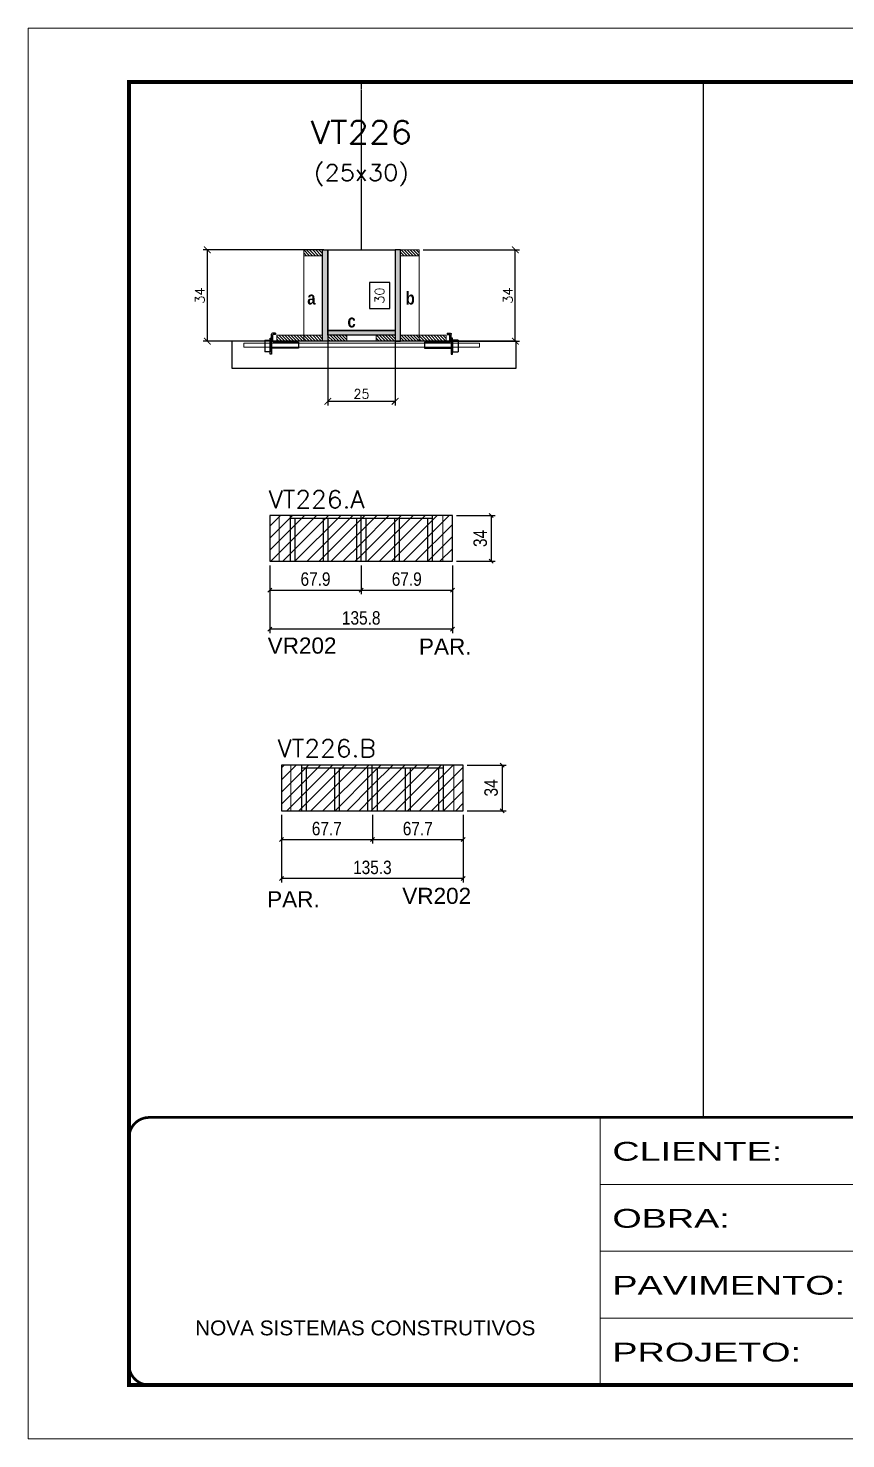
# Model space of a CAD drawing. Extents: x 137137 to 143418, y 10464 to 34486.
# Drawn here: x 138736 to 139344, y 26544 to 27594 of the extents above; entities that cross this region are included whole.
import ezdxf
from ezdxf.enums import TextEntityAlignment as Align

# ---------------------------------------------------------------- set-up
doc = ezdxf.new("R2010")
doc.units = 0
for name, pattern in [('CONTINUO', [0]), ('DASHED', [0.75, 0.5, -0.25]), ('HIDDEN', [0.375, 0.25, -0.125])]:
    doc.linetypes.add(name, pattern=pattern)
for name, color, linetype in [('5', 5, 'Continuous'), ('barrote', 251, 'Continuous'), ('COTA', 241, 'Continuous'), ('Cota Seção (2x)', 4, 'Continuous'), ('detalhes', 4, 'Continuous'), ('Painéis', 200, 'Continuous'), ('presilha', 1, 'Continuous'), ('SARR_2.2x7', 40, 'Continuous'), ('SARR_3.5x7', 81, 'Continuous'), ('Texto de Titulo', 7, 'Continuous'), ('Texto Qtd Sarr', 242, 'Continuous')]:
    doc.layers.add(name, color=color, linetype=linetype)
for name, color, linetype, lineweight in [('CONCRETO', 251, 'Continuous', 25), ('Folhas', 255, 'Continuous', 9), ('Hachura', 251, 'Continuous', 9), ('Madeira', 126, 'Continuous', 18), ('Sarr 2.2x7', 40, 'Continuous', 9), ('SARRAFO DE PRESSAO', 251, 'DASHED', 9), ('SCO-___-LAJ', 2, 'Continuous', 0), ('Texto Seção', 7, 'Continuous', 15)]:
    doc.layers.add(name, color=color, linetype=linetype, lineweight=lineweight)
doc.styles.add('ARIAL', font='arial.ttf')
doc.styles.add('COTA TECNICA', font='techl___.ttf', dxfattribs={"height": 10})
doc.styles.add('REGUA-120', font='ROMANS.shx', dxfattribs={"height": 15})
doc.styles.add('Romans', font='romans.shx')
doc.styles.get("Standard").update_dxf_attribs({"font": 'arial.ttf'})
doc.styles.add('TECNICA', font='techb___.ttf', dxfattribs={"height": 10})
doc.styles.add('Tecnologia', font='')
doc.styles.get('Tecnologia').set_extended_font_data('Forgotten Futurist')
doc.dimstyles.new('Cota Seção (2x)', dxfattribs={"dimtxt": 7, "dimasz": 5, "dimexe": 3, "dimexo": 3, "dimgap": 2, "dimtad": 3, "dimdec": 1, "dimlfac": 0.5, "dimzin": 12, "dimdsep": 46, "dimtxsty": 'Romans', "dimblk": 'ARCHTICK', "dimcen": 0, "dimclrd": 4, "dimclre": 4, "dimclrt": 1, "dimadec": 1, "dimazin": 3, "dimtfac": 1, "dimtdec": 1, "dimtmove": 0, "dimatfit": 3, "dimldrblk": 'OBLIQUE', "dimfxl": 1, "dimtolj": 1, "dimtzin": 12, "dimarcsym": 0})
doc.dimstyles.new('Cota Seção interna', dxfattribs={"dimtxt": 7, "dimasz": 6, "dimexe": 0.18, "dimexo": 2, "dimgap": -4, "dimtad": 3, "dimdec": 1, "dimlfac": 0.5, "dimzin": 12, "dimdsep": 46, "dimtxsty": 'Romans', "dimblk": 'ARCHTICK', "dimcen": 0.09, "dimse1": 1, "dimse2": 1, "dimsd1": 1, "dimsd2": 1, "dimclrd": 180, "dimclre": 5, "dimclrt": 1, "dimadec": 0, "dimazin": 3, "dimtfac": 1, "dimtdec": 1, "dimtofl": 0, "dimtmove": 0, "dimatfit": 3, "dimldrblk": 'ARCHTICK', "dimfxl": 1, "dimtolj": 1, "dimtzin": 0, "dimarcsym": 0})
doc.dimstyles.new('PAINEL', dxfattribs={"dimtxt": 10, "dimasz": 3, "dimexe": 3, "dimexo": 3, "dimgap": 3, "dimtad": 1, "dimdec": 1, "dimzin": 12, "dimdsep": 46, "dimtxsty": 'COTA TECNICA', "dimblk1": 'OBLIQUE', "dimblk2": 'OBLIQUE', "dimsah": 1, "dimcen": 0.9, "dimclrd": 4, "dimclre": 4, "dimclrt": 240, "dimadec": 1, "dimazin": 3, "dimtfac": 1, "dimtdec": 1, "dimtmove": 0, "dimatfit": 3, "dimfxl": 1, "dimtolj": 1, "dimtzin": 12, "dimarcsym": 0})
pattern_1 = [(315, (161927.3969, 19131.6818), (1.12253202, 1.12253202), [])]
pattern_2 = [(315, (161915.3969, 19131.6818), (1.12253202, 1.12253202), [])]
pattern_3 = [(45, (-1612, 0), (-4.49012806, 4.49012806), [])]

# ---------------------------------------------------------------- blocks, each defined once
blk = doc.blocks.new('9999999999')
at = {"color": 30, "linetype": 'CONTINUO'}
for p, q in [((98564.6, 34230.2), (98564.6, 34429.4)), ((98564.6, 34379.6), (99584, 34379.6)), ((98564.6, 34329.8), (99488, 34329.8)), ((98564.6, 34280), (99488, 34280))]:
    blk.add_line(p, q, dxfattribs=at)
at = {"color": 30, "linetype": 'CONTINUO', "const_width": 2}
blk.add_lwpolyline([(99584, 34230.2), (99584, 34414.4, 0.414214), (99569, 34429.4), (98229, 34429.4, 0.414214), (98214, 34414.4), (98214, 34245.2, 0.414214), (98229, 34230.2), (99584, 34230.2)], format="xyb", dxfattribs=at)
at = {"layer": 'Folhas'}
blk.add_lwpolyline([(98139, 34190.2), (99624, 34190.2), (99624, 35240.2), (98139, 35240.2)], close=True, dxfattribs=at)
at = {"layer": 'Folhas', "color": 30, "const_width": 3}
blk.add_lwpolyline([(98214, 34230.2), (99584, 34230.2), (99584, 35200.2), (98214, 35200.2)], close=True, dxfattribs=at)
at = {"color": 7, "linetype": 'Continuous', "ltscale": 5, "style": 'ARIAL'}
blk.add_text('NOVA SISTEMAS CONSTRUTIVOS', height=11.059, dxfattribs=at).set_placement((98263.2, 34267.2))
at = {"layer": 'Folhas', "color": 7, "style": 'Tecnologia', "width": 1.5}
for s, p in [('CLIENTE:', (98573.7, 34397.2)), ('OBRA:', (98573.7, 34347.3)), ('PAVIMENTO:', (98573.7, 34297.5)), ('PROJETO:', (98573.7, 34247.7))]:
    blk.add_text(s, height=14, dxfattribs=at).set_placement(p)
blk = doc.blocks.new('_ArchTick')
at = {"color": 0, "linetype": 'ByBlock', "const_width": 0.15}
blk.add_lwpolyline([(-0.5, -0.5), (0.5, 0.5)], dxfattribs=at)
blk = doc.blocks.new('*D5754')
at = {"layer": 'COTA', "color": 4, "lineweight": -2, "transparency": 16777216}
for p, q in [((138955.8, 27429.3), (138866.1, 27429.3)), ((138869.1, 27361.3), (138869.1, 27429.3)), ((138917.8, 27361.3), (138866.1, 27361.3))]:
    blk.add_line(p, q, dxfattribs=at)
at = {"layer": 'Defpoints', "color": 0, "transparency": 16777216}
for p in [(138869.1, 27429.3), (138958.8, 27429.3), (138920.8, 27361.3)]:
    blk.add_point(p, dxfattribs=at)
at = {"layer": 'COTA', "color": 4, "lineweight": -2, "transparency": 16777216, "xscale": 5, "yscale": 5, "zscale": 5}
for p, rotation in [((138869.1, 27429.3), 90), ((138869.1, 27361.3), 270)]:
    blk.add_blockref('_ArchTick', p, dxfattribs=dict(at, rotation=rotation))
at = {"layer": 'COTA', "color": 1, "transparency": 16777216, "insert": (138863.6, 27395.3), "char_height": 7, "attachment_point": 5, "rotation": 90, "style": 'Romans'}
blk.add_mtext('\\A1;34', dxfattribs=at)
blk = doc.blocks.new('_Oblique')
at = {"color": 0, "linetype": 'ByBlock', "lineweight": -2}
blk.add_line((-0.5, -0.5), (0.5, 0.5), dxfattribs=at)
blk = doc.blocks.new('*D5755')
at = {"layer": 'COTA', "color": 4, "lineweight": -2, "transparency": 16777216}
for p, q in [((139029.8, 27429.3), (139101.3, 27429.3)), ((139098.3, 27361.3), (139098.3, 27429.3)), ((139049.8, 27361.3), (139101.3, 27361.3))]:
    blk.add_line(p, q, dxfattribs=at)
at = {"layer": 'Defpoints', "color": 0, "transparency": 16777216}
for p in [(139026.8, 27429.3), (139098.3, 27429.3), (139046.8, 27361.3)]:
    blk.add_point(p, dxfattribs=at)
at = {"layer": 'COTA', "color": 4, "lineweight": -2, "transparency": 16777216, "xscale": 5, "yscale": 5, "zscale": 5}
for p, rotation in [((139098.3, 27429.3), 90), ((139098.3, 27361.3), 270)]:
    blk.add_blockref('_ArchTick', p, dxfattribs=dict(at, rotation=rotation))
at = {"layer": 'COTA', "color": 1, "transparency": 16777216, "insert": (139092.8, 27395.3), "char_height": 7, "attachment_point": 5, "rotation": 90, "style": 'Romans'}
blk.add_mtext('\\A1;34', dxfattribs=at)
blk = doc.blocks.new('*D5756')
at = {"layer": 'Cota Seção (2x)', "color": 180, "lineweight": -2, "transparency": 16777216}
for p, q in [((139004.8, 27405), (138989.8, 27405)), ((138989.8, 27405), (138989.8, 27385.7)), ((139004.8, 27385.7), (139004.8, 27405)), ((138989.8, 27385.7), (139004.8, 27385.7))]:
    blk.add_line(p, q, dxfattribs=at)
at = {"layer": 'Defpoints', "color": 0, "transparency": 16777216}
for p in [(139008.8, 27429.3), (139008.8, 27429.3), (139008.8, 27369.3)]:
    blk.add_point(p, dxfattribs=at)
at = {"layer": 'Cota Seção (2x)', "color": 1, "transparency": 16777216, "insert": (138997.3, 27395.3), "char_height": 7, "attachment_point": 5, "rotation": 90, "style": 'Romans'}
blk.add_mtext('\\A1;30', dxfattribs=at)
blk = doc.blocks.new('titulo1')
at = {"layer": 'Defpoints', "color": 252, "linetype": 'HIDDEN', "ltscale": 2}
blk.add_line((0, 0), (0, 125), dxfattribs=at)
at = {"layer": 'Defpoints', "style": 'Romans', "oblique": 15}
blk.add_attdef('FOLHA', text='', height=10, dxfattribs=at).set_placement((0, 15.6), align=Align.MIDDLE_CENTER)
at = {"layer": 'Texto Qtd Sarr', "color": 3, "style": 'Romans', "oblique": 15}
for tag, height, p in [('TITULO', 17, (0, 71.4)), ('SEÇÃO', 12, (0, 41.5))]:
    blk.add_attdef(tag, text='', height=height, dxfattribs=at).set_placement(p, align=Align.MIDDLE_CENTER)
blk = doc.blocks.new('PRESILHA METÁLICA 1')
at = {"layer": 'presilha'}
for p, q in [((7.5, 10.6), (7.5, 19.9)), ((12, 21), (8.6, 21)), ((9, 11.6), (9, 18.9)), ((12, 19.5), (9.6, 19.5)), ((12, 21), (12, 19.5)), ((0, 13), (6, 13)), ((0, 13), (0, 0)), ((6, 0), (0, 0)), ((6, 15.5), (7.5, 15.5)), ((6, -2.5), (6, 15.5)), ((6, 13), (6, 0)), ((7.5, 15.5), (7.5, -2.5)), ((37.5, 4.1), (7.5, 4.1)), ((37.5, 11), (9.6, 11)), ((37.5, 11), (37.5, 4.1)), ((7.5, -2.5), (6, -2.5))]:
    blk.add_line(p, q, dxfattribs=at)
for centre, radius, start, end in [((8.6, 19.9), 1.14, 90, 180), ((9.6, 18.9), 0.57, 90, 180), ((9.6, 11.6), 0.57, 180, 270)]:
    blk.add_arc(centre, radius, start, end, dxfattribs=at)
blk = doc.blocks.new('*D5757')
at = {"layer": 'COTA', "color": 4, "lineweight": -2, "transparency": 16777216}
for p, q in [((138958.8, 27362.7), (138958.8, 27313.6)), ((139008.8, 27362.7), (139008.8, 27313.6)), ((138958.8, 27316.6), (139008.8, 27316.6))]:
    blk.add_line(p, q, dxfattribs=at)
at = {"layer": 'Defpoints', "color": 0, "transparency": 16777216}
for p in [(138958.8, 27365.7), (139008.8, 27365.7), (139008.8, 27316.6)]:
    blk.add_point(p, dxfattribs=at)
at = {"layer": 'COTA', "color": 4, "lineweight": -2, "transparency": 16777216, "xscale": 5, "yscale": 5, "zscale": 5, "rotation": 180}
blk.add_blockref('_ArchTick', (138958.8, 27316.6), dxfattribs=at)
at = {"layer": 'COTA', "color": 4, "lineweight": -2, "transparency": 16777216, "xscale": 5, "yscale": 5, "zscale": 5}
blk.add_blockref('_ArchTick', (139008.8, 27316.6), dxfattribs=at)
at = {"layer": 'COTA', "color": 1, "transparency": 16777216, "insert": (138983.8, 27322.1), "char_height": 7, "attachment_point": 5, "style": 'Romans'}
blk.add_mtext('\\A1;25', dxfattribs=at)
blk = doc.blocks.new('*D5758')
at = {"layer": 'COTA', "color": 4, "linetype": 'ByBlock', "lineweight": -2, "transparency": 16777216}
for p, q in [((139054.5, 27231.5), (139083.4, 27231.5)), ((139080.4, 27231.5), (139080.4, 27197.5)), ((139054.5, 27197.5), (139083.4, 27197.5))]:
    blk.add_line(p, q, dxfattribs=at)
at = {"layer": 'Defpoints', "color": 0, "linetype": 'ByBlock', "transparency": 16777216}
for p in [(139051.5, 27231.5), (139051.5, 27197.5), (139080.4, 27197.5)]:
    blk.add_point(p, dxfattribs=at)
at = {"layer": 'COTA', "color": 4, "linetype": 'ByBlock', "lineweight": -2, "transparency": 16777216, "xscale": 3, "yscale": 3, "zscale": 3}
for p, rotation in [((139080.4, 27231.5), 90), ((139080.4, 27197.5), 270)]:
    blk.add_blockref('_Oblique', p, dxfattribs=dict(at, rotation=rotation))
at = {"layer": 'COTA', "color": 240, "linetype": 'ByBlock', "transparency": 16777216, "insert": (139072.2, 27214.5), "char_height": 10, "attachment_point": 5, "rotation": 90, "style": 'COTA TECNICA'}
blk.add_mtext('\\A1;34', dxfattribs=at)
blk = doc.blocks.new('*D5759')
at = {"layer": 'COTA', "color": 4, "linetype": 'ByBlock', "lineweight": -2, "transparency": 16777216}
for p, q in [((138915.7, 27194.5), (138915.7, 27144.1)), ((139051.5, 27194.5), (139051.5, 27144.1)), ((139051.5, 27147.1), (138915.7, 27147.1))]:
    blk.add_line(p, q, dxfattribs=at)
at = {"layer": 'Defpoints', "color": 0, "linetype": 'ByBlock', "transparency": 16777216}
for p in [(138915.7, 27197.5), (139051.5, 27197.5), (138915.7, 27147.1)]:
    blk.add_point(p, dxfattribs=at)
at = {"layer": 'COTA', "color": 4, "linetype": 'ByBlock', "lineweight": -2, "transparency": 16777216, "xscale": 3, "yscale": 3, "zscale": 3, "rotation": 180}
blk.add_blockref('_Oblique', (138915.7, 27147.1), dxfattribs=at)
at = {"layer": 'COTA', "color": 4, "linetype": 'ByBlock', "lineweight": -2, "transparency": 16777216, "xscale": 3, "yscale": 3, "zscale": 3}
blk.add_blockref('_Oblique', (139051.5, 27147.1), dxfattribs=at)
at = {"layer": 'COTA', "color": 240, "linetype": 'ByBlock', "transparency": 16777216, "insert": (138983.6, 27155.3), "char_height": 10, "attachment_point": 5, "style": 'COTA TECNICA'}
blk.add_mtext('\\A1;135.8', dxfattribs=at)
blk = doc.blocks.new('*D5760')
at = {"layer": 'COTA', "color": 4, "linetype": 'ByBlock', "lineweight": -2, "transparency": 16777216}
for p, q in [((138915.7, 27194.5), (138915.7, 27173.1)), ((138983.6, 27194.5), (138983.6, 27173.1)), ((138915.7, 27176.1), (138983.6, 27176.1))]:
    blk.add_line(p, q, dxfattribs=at)
at = {"layer": 'Defpoints', "color": 0, "linetype": 'ByBlock', "transparency": 16777216}
for p in [(138915.7, 27197.5), (138983.6, 27197.5), (138983.6, 27176.1)]:
    blk.add_point(p, dxfattribs=at)
at = {"layer": 'COTA', "color": 4, "linetype": 'ByBlock', "lineweight": -2, "transparency": 16777216, "xscale": 3, "yscale": 3, "zscale": 3, "rotation": 180}
blk.add_blockref('_Oblique', (138915.7, 27176.1), dxfattribs=at)
at = {"layer": 'COTA', "color": 4, "linetype": 'ByBlock', "lineweight": -2, "transparency": 16777216, "xscale": 3, "yscale": 3, "zscale": 3}
blk.add_blockref('_Oblique', (138983.6, 27176.1), dxfattribs=at)
at = {"layer": 'COTA', "color": 240, "linetype": 'ByBlock', "transparency": 16777216, "insert": (138949.6, 27184.2), "char_height": 10, "attachment_point": 5, "style": 'COTA TECNICA'}
blk.add_mtext('\\A1;67.9', dxfattribs=at)
blk = doc.blocks.new('*D5761')
at = {"layer": 'COTA', "color": 4, "linetype": 'ByBlock', "lineweight": -2, "transparency": 16777216}
for p, q in [((138983.6, 27194.5), (138983.6, 27173.1)), ((139051.5, 27194.5), (139051.5, 27173.1)), ((138983.6, 27176.1), (139051.5, 27176.1))]:
    blk.add_line(p, q, dxfattribs=at)
at = {"layer": 'Defpoints', "color": 0, "linetype": 'ByBlock', "transparency": 16777216}
for p in [(138983.6, 27197.5), (139051.5, 27197.5), (139051.5, 27176.1)]:
    blk.add_point(p, dxfattribs=at)
at = {"layer": 'COTA', "color": 4, "linetype": 'ByBlock', "lineweight": -2, "transparency": 16777216, "xscale": 3, "yscale": 3, "zscale": 3, "rotation": 180}
blk.add_blockref('_Oblique', (138983.6, 27176.1), dxfattribs=at)
at = {"layer": 'COTA', "color": 4, "linetype": 'ByBlock', "lineweight": -2, "transparency": 16777216, "xscale": 3, "yscale": 3, "zscale": 3}
blk.add_blockref('_Oblique', (139051.5, 27176.1), dxfattribs=at)
at = {"layer": 'COTA', "color": 240, "linetype": 'ByBlock', "transparency": 16777216, "insert": (139017.5, 27184.2), "char_height": 10, "attachment_point": 5, "style": 'COTA TECNICA'}
blk.add_mtext('\\A1;67.9', dxfattribs=at)
blk = doc.blocks.new('*D5762')
at = {"layer": 'COTA', "color": 4, "linetype": 'ByBlock', "lineweight": -2, "transparency": 16777216}
for p, q in [((139062.5, 27045.8), (139091.5, 27045.8)), ((139088.5, 27045.8), (139088.5, 27011.8)), ((139062.5, 27011.8), (139091.5, 27011.8))]:
    blk.add_line(p, q, dxfattribs=at)
at = {"layer": 'Defpoints', "color": 0, "linetype": 'ByBlock', "transparency": 16777216}
for p in [(139059.5, 27045.8), (139059.5, 27011.8), (139088.5, 27011.8)]:
    blk.add_point(p, dxfattribs=at)
at = {"layer": 'COTA', "color": 4, "linetype": 'ByBlock', "lineweight": -2, "transparency": 16777216, "xscale": 3, "yscale": 3, "zscale": 3}
for p, rotation in [((139088.5, 27045.8), 90), ((139088.5, 27011.8), 270)]:
    blk.add_blockref('_Oblique', p, dxfattribs=dict(at, rotation=rotation))
at = {"layer": 'COTA', "color": 240, "linetype": 'ByBlock', "transparency": 16777216, "insert": (139080.3, 27028.8), "char_height": 10, "attachment_point": 5, "rotation": 90, "style": 'COTA TECNICA'}
blk.add_mtext('\\A1;34', dxfattribs=at)
blk = doc.blocks.new('*D5763')
at = {"layer": 'COTA', "color": 4, "linetype": 'ByBlock', "lineweight": -2, "transparency": 16777216}
for p, q in [((138924.2, 27008.8), (138924.2, 26958.3)), ((139059.5, 27008.8), (139059.5, 26958.3)), ((139059.5, 26961.3), (138924.2, 26961.3))]:
    blk.add_line(p, q, dxfattribs=at)
at = {"layer": 'Defpoints', "color": 0, "linetype": 'ByBlock', "transparency": 16777216}
for p in [(138924.2, 27011.8), (139059.5, 27011.8), (138924.2, 26961.3)]:
    blk.add_point(p, dxfattribs=at)
at = {"layer": 'COTA', "color": 4, "linetype": 'ByBlock', "lineweight": -2, "transparency": 16777216, "xscale": 3, "yscale": 3, "zscale": 3, "rotation": 180}
blk.add_blockref('_Oblique', (138924.2, 26961.3), dxfattribs=at)
at = {"layer": 'COTA', "color": 4, "linetype": 'ByBlock', "lineweight": -2, "transparency": 16777216, "xscale": 3, "yscale": 3, "zscale": 3}
blk.add_blockref('_Oblique', (139059.5, 26961.3), dxfattribs=at)
at = {"layer": 'COTA', "color": 240, "linetype": 'ByBlock', "transparency": 16777216, "insert": (138991.9, 26969.6), "char_height": 10, "attachment_point": 5, "style": 'COTA TECNICA'}
blk.add_mtext('\\A1;135.3', dxfattribs=at)
blk = doc.blocks.new('*D5764')
at = {"layer": 'COTA', "color": 4, "linetype": 'ByBlock', "lineweight": -2, "transparency": 16777216}
for p, q in [((138924.2, 27008.8), (138924.2, 26987.4)), ((138991.9, 27008.8), (138991.9, 26987.4)), ((138924.2, 26990.4), (138991.9, 26990.4))]:
    blk.add_line(p, q, dxfattribs=at)
at = {"layer": 'Defpoints', "color": 0, "linetype": 'ByBlock', "transparency": 16777216}
for p in [(138924.2, 27011.8), (138991.9, 27011.8), (138991.9, 26990.4)]:
    blk.add_point(p, dxfattribs=at)
at = {"layer": 'COTA', "color": 4, "linetype": 'ByBlock', "lineweight": -2, "transparency": 16777216, "xscale": 3, "yscale": 3, "zscale": 3, "rotation": 180}
blk.add_blockref('_Oblique', (138924.2, 26990.4), dxfattribs=at)
at = {"layer": 'COTA', "color": 4, "linetype": 'ByBlock', "lineweight": -2, "transparency": 16777216, "xscale": 3, "yscale": 3, "zscale": 3}
blk.add_blockref('_Oblique', (138991.9, 26990.4), dxfattribs=at)
at = {"layer": 'COTA', "color": 240, "linetype": 'ByBlock', "transparency": 16777216, "insert": (138958, 26998.5), "char_height": 10, "attachment_point": 5, "style": 'COTA TECNICA'}
blk.add_mtext('\\A1;67.7', dxfattribs=at)
blk = doc.blocks.new('*D5765')
at = {"layer": 'COTA', "color": 4, "linetype": 'ByBlock', "lineweight": -2, "transparency": 16777216}
for p, q in [((138991.9, 27008.8), (138991.9, 26987.4)), ((139059.5, 27008.8), (139059.5, 26987.4)), ((138991.9, 26990.4), (139059.5, 26990.4))]:
    blk.add_line(p, q, dxfattribs=at)
at = {"layer": 'Defpoints', "color": 0, "linetype": 'ByBlock', "transparency": 16777216}
for p in [(138991.9, 27011.8), (139059.5, 27011.8), (139059.5, 26990.4)]:
    blk.add_point(p, dxfattribs=at)
at = {"layer": 'COTA', "color": 4, "linetype": 'ByBlock', "lineweight": -2, "transparency": 16777216, "xscale": 3, "yscale": 3, "zscale": 3, "rotation": 180}
blk.add_blockref('_Oblique', (138991.9, 26990.4), dxfattribs=at)
at = {"layer": 'COTA', "color": 4, "linetype": 'ByBlock', "lineweight": -2, "transparency": 16777216, "xscale": 3, "yscale": 3, "zscale": 3}
blk.add_blockref('_Oblique', (139059.5, 26990.4), dxfattribs=at)
at = {"layer": 'COTA', "color": 240, "linetype": 'ByBlock', "transparency": 16777216, "insert": (139025.7, 26998.5), "char_height": 10, "attachment_point": 5, "style": 'COTA TECNICA'}
blk.add_mtext('\\A1;67.7', dxfattribs=at)

msp = doc.modelspace()

# ---------------------------------------------------------------- hatches: boundary and pattern name
at = {"layer": 'Hachura'}
h = msp.add_hatch(dxfattribs=at)
h.set_pattern_fill('ANSI31', color=256, scale=0.5, angle=270, style=0)
h.set_pattern_definition([(315, (161915.3969, 19121.6818), (1.12253202, 1.12253202), [])])
h.paths.add_polyline_path([(138954.78, 27424.93), (138954.78, 27429.33), (138940.78, 27429.33), (138940.78, 27424.93)])
h = msp.add_hatch(color=256, dxfattribs=at)
h.dxf.hatch_style = 1
h.paths.add_polyline_path([(138954.78, 27429.33), (138958.78, 27429.33), (138958.78, 27361.33), (138954.78, 27361.33)])
h = msp.add_hatch(color=256, dxfattribs=at)
h.dxf.hatch_style = 1
h.paths.add_polyline_path([(139012.77, 27429.33), (139008.77, 27429.33), (139008.78, 27361.33), (139012.78, 27361.33)])
h = msp.add_hatch(dxfattribs=at)
h.set_pattern_fill('ANSI31', color=256, scale=0.5, angle=270, style=0)
h.set_pattern_definition([(315, (161927.4066, 19121.6818), (1.12253202, 1.12253202), [])])
h.paths.add_polyline_path([(139012.77, 27424.93), (139012.77, 27429.33), (139026.77, 27429.33), (139026.77, 27424.93)])
h = msp.add_hatch(dxfattribs=at)
h.set_pattern_fill('ANSI31', color=256, scale=0.5, angle=270, style=0)
h.set_pattern_definition(pattern_2)
h.paths.add_polyline_path([(138920.78, 27361.33), (138920.78, 27365.73), (138940.78, 27365.73), (138940.78, 27361.33)])
h = msp.add_hatch(dxfattribs=at)
h.set_pattern_fill('ANSI31', color=256, scale=0.5, angle=270, style=0)
h.set_pattern_definition([(315, (161915.3969, 19058.0818), (1.12253202, 1.12253202), [])])
h.paths.add_polyline_path([(138954.78, 27361.33), (138954.78, 27365.73), (138940.78, 27365.73), (138940.78, 27361.33)])
h = msp.add_hatch(color=256, dxfattribs=at)
h.dxf.hatch_style = 1
h.paths.add_polyline_path([(138958.78, 27365.73), (138958.78, 27369.33), (139008.78, 27369.33), (139008.78, 27365.73)])
h = msp.add_hatch(dxfattribs=at)
h.set_pattern_fill('ANSI31', color=256, scale=0.5, angle=270, style=0)
h.set_pattern_definition(pattern_2)
h.paths.add_polyline_path([(138958.78, 27361.33), (138958.78, 27365.73), (138972.78, 27365.73), (138972.78, 27361.33)])
h = msp.add_hatch(dxfattribs=at)
h.set_pattern_fill('ANSI31', color=256, scale=0.5, angle=270, style=0)
h.set_pattern_definition(pattern_1)
h.paths.add_polyline_path([(139008.78, 27361.33), (139008.78, 27365.73), (138994.78, 27365.73), (138994.78, 27361.33)])
h = msp.add_hatch(dxfattribs=at)
h.set_pattern_fill('ANSI31', color=256, scale=0.5, angle=270, style=0)
h.set_pattern_definition([(315, (161927.3969, 19058.0818), (1.12253202, 1.12253202), [])])
h.paths.add_polyline_path([(139012.78, 27361.33), (139012.78, 27365.73), (139026.78, 27365.73), (139026.78, 27361.33)])
h = msp.add_hatch(dxfattribs=at)
h.set_pattern_fill('ANSI31', color=256, scale=0.5, angle=270, style=0)
h.set_pattern_definition(pattern_1)
h.paths.add_polyline_path([(139046.78, 27361.33), (139046.78, 27365.73), (139026.78, 27365.73), (139026.78, 27361.33)])
at = {"layer": 'Hachura', "linetype": 'ByBlock'}
h = msp.add_hatch(dxfattribs=at)
h.set_pattern_fill('ANSI31', color=256, scale=2)
h.set_pattern_definition(pattern_3)
h.paths.add_polyline_path([(138915.66, 27231.53), (138915.66, 27197.53), (138983.56, 27197.53), (138983.56, 27231.53)])
h = msp.add_hatch(dxfattribs=at)
h.set_pattern_fill('ANSI31', color=256, scale=2)
h.set_pattern_definition(pattern_3)
h.paths.add_polyline_path([(138983.56, 27197.53), (139051.46, 27197.53), (139051.46, 27231.53), (138983.56, 27231.53)])
h = msp.add_hatch(dxfattribs=at)
h.set_pattern_fill('ANSI31', color=256, scale=2)
h.set_pattern_definition(pattern_3)
h.paths.add_polyline_path([(138991.86, 27011.82), (138991.86, 27045.82), (138924.21, 27045.82), (138924.21, 27011.82)])
h = msp.add_hatch(dxfattribs=at)
h.set_pattern_fill('ANSI31', color=256, scale=2)
h.set_pattern_definition(pattern_3)
h.paths.add_polyline_path([(139059.51, 27011.82), (139059.51, 27045.82), (138991.86, 27045.82), (138991.86, 27011.82)])

# ---------------------------------------------------------------- linework, layer by layer
at = {"layer": 'barrote'}
msp.add_lwpolyline([(138887.32, 27341.33), (139098.9, 27341.33), (139098.9, 27361.33), (138887.32, 27361.33)], close=True, dxfattribs=at)
at = {"layer": 'CONCRETO'}
msp.add_lwpolyline([(138958.78, 27429.33), (138958.78, 27429.33), (138958.78, 27429.33), (138958.78, 27429.33), (139008.78, 27429.33), (139008.78, 27429.33), (139008.78, 27429.33), (139008.78, 27369.33), (138958.78, 27369.33), (138958.78, 27429.33)], close=True, dxfattribs=at)
at = {"layer": 'COTA', "linetype": 'ByBlock'}
msp.add_line((139238.19, 27554.33), (139238.19, 26783.57), dxfattribs=at)
at = {"layer": 'Madeira'}
for points in [[(138954.78, 27424.93), (138954.78, 27429.33), (138940.78, 27429.33), (138940.78, 27424.93)], [(138954.78, 27429.33), (138940.78, 27429.33), (138940.78, 27361.33), (138954.78, 27361.33)], [(139012.77, 27424.93), (139012.77, 27429.33), (139026.77, 27429.33), (139026.77, 27424.93)], [(139012.77, 27429.33), (139026.77, 27429.33), (139026.78, 27361.33), (139012.78, 27361.33)], [(138920.78, 27361.33), (138920.78, 27365.73), (138940.78, 27365.73), (138940.78, 27361.33)], [(138954.78, 27361.33), (138954.78, 27365.73), (138940.78, 27365.73), (138940.78, 27361.33)], [(138958.78, 27361.33), (138958.78, 27365.73), (138972.78, 27365.73), (138972.78, 27361.33)], [(139008.78, 27361.33), (139008.78, 27365.73), (138994.78, 27365.73), (138994.78, 27361.33)], [(139012.78, 27361.33), (139012.78, 27365.73), (139026.78, 27365.73), (139026.78, 27361.33)], [(139046.78, 27361.33), (139046.78, 27365.73), (139026.78, 27365.73), (139026.78, 27361.33)]]:
    msp.add_lwpolyline(points, close=True, dxfattribs=at)
at = {"layer": 'Painéis', "linetype": 'ByBlock'}
for p, q in [((138983.56, 27197.53), (138983.56, 27231.53)), ((138991.86, 27011.82), (138991.86, 27045.82))]:
    msp.add_line(p, q, dxfattribs=at)
at = {"layer": 'Painéis'}
for points in [[(138954.78, 27429.33), (138958.78, 27429.33), (138958.78, 27361.33), (138954.78, 27361.33)], [(139012.77, 27429.33), (139008.77, 27429.33), (139008.78, 27361.33), (139012.78, 27361.33)], [(138958.78, 27365.73), (138958.78, 27369.33), (139008.78, 27369.33), (139008.78, 27365.73)]]:
    msp.add_lwpolyline(points, close=True, dxfattribs=at)
at = {"layer": 'Painéis', "linetype": 'ByBlock'}
for points in [[(138915.66, 27197.53), (139051.46, 27197.53), (139051.46, 27231.53), (138915.66, 27231.53)], [(138924.21, 27011.82), (139059.51, 27011.82), (139059.51, 27045.82), (138924.21, 27045.82)]]:
    msp.add_lwpolyline(points, close=True, dxfattribs=at)
at = {"layer": 'Sarr 2.2x7'}
for p, q in [((138922.66, 27197.53), (138922.66, 27231.53)), ((139044.46, 27231.53), (139044.46, 27197.53)), ((138931.21, 27011.82), (138931.21, 27045.82)), ((139052.51, 27045.82), (139052.51, 27011.82))]:
    msp.add_line(p, q, dxfattribs=at)
at = {"layer": 'SARR_2.2x7', "linetype": 'Continuous'}
for p, q in [((138983.56, 27229.33), (138930.66, 27229.33)), ((139036.46, 27229.33), (138983.56, 27229.33)), ((138991.86, 27043.62), (138939.21, 27043.62)), ((139044.51, 27043.62), (138991.86, 27043.62))]:
    msp.add_line(p, q, dxfattribs=at)
at = {"layer": 'SARR_3.5x7'}
for p, q in [((138930.66, 27231.53), (138930.66, 27197.53)), ((138934.16, 27229.33), (138934.16, 27197.53)), ((138955.36, 27229.33), (138955.36, 27197.53)), ((138958.86, 27229.33), (138958.86, 27197.53)), ((138980.06, 27229.33), (138980.06, 27197.53)), ((138987.06, 27229.33), (138987.06, 27197.53)), ((139008.26, 27229.33), (139008.26, 27197.53)), ((139011.76, 27229.33), (139011.76, 27197.53)), ((139032.96, 27229.33), (139032.96, 27197.53)), ((139036.46, 27231.53), (139036.46, 27197.53)), ((138939.21, 27045.82), (138939.21, 27011.82)), ((138942.71, 27043.62), (138942.71, 27011.82)), ((138963.78, 27043.62), (138963.78, 27011.82)), ((138967.28, 27043.62), (138967.28, 27011.82)), ((138988.36, 27043.62), (138988.36, 27011.82)), ((138995.36, 27043.62), (138995.36, 27011.82)), ((139016.43, 27043.62), (139016.43, 27011.82)), ((139019.93, 27043.62), (139019.93, 27011.82)), ((139041.01, 27043.62), (139041.01, 27011.82)), ((139044.51, 27045.82), (139044.51, 27011.82))]:
    msp.add_line(p, q, dxfattribs=at)
at = {"layer": 'SCO-___-LAJ', "color": 1}
msp.add_lwpolyline([(138896.32, 27359.99), (139071.59, 27359.99), (139071.59, 27356.79), (138896.32, 27356.79)], close=True, dxfattribs=at)

# ---------------------------------------------------------------- block references
at = {"layer": 'presilha', "yscale": 0.6666666666666666, "zscale": 0.6666666666666666}
for p, xscale in [((138911.91, 27353.36), 0.6666666666666666), ((139055.64, 27353.36), -0.6666666666666666)]:
    msp.add_blockref('PRESILHA METÁLICA 1', p, dxfattribs=dict(at, xscale=xscale))
at = {"layer": 'SARRAFO DE PRESSAO', "color": 6, "linetype": 'ByBlock'}
msp.add_blockref('9999999999', (40596.81, -7645.88), dxfattribs=at)
at = {"layer": 'Texto Seção'}
ref = msp.add_blockref('titulo1', (138983.78, 27429.33), dxfattribs=at)
ref.add_attrib('TITULO', 'VT226', dxfattribs={"layer": 'Texto de Titulo', "color": 7, "height": 17, "style": 'Romans', "width": 1.1}).set_placement((138983.78, 27516.83), align=Align.MIDDLE_CENTER)
ref.add_attrib('SEÇÃO', '(25x30)', dxfattribs={"layer": 'Texto de Titulo', "color": 7, "height": 12, "style": 'Romans', "width": 1.1}).set_placement((138983.78, 27486.83), align=Align.MIDDLE_CENTER)

# ---------------------------------------------------------------- texts
at = {"layer": '5', "linetype": 'Continuous'}
for s, p in [('VR202', (138913.98, 27128.77)), ('PAR.', (139026.57, 27128.03)), ('VR202', (139014.16, 26942.48)), ('PAR.', (138913.59, 26939.93))]:
    msp.add_text(s, height=12, rotation=0.00004, dxfattribs=at).set_placement(p)
at = {"layer": 'detalhes', "style": 'TECNICA'}
for s, p in [('a', (138943.47, 27388.66)), ('b', (139016.71, 27388.65)), ('c', (138973.38, 27371.56))]:
    msp.add_text(s, height=9.6, dxfattribs=at).set_placement(p)
at = {"layer": 'Texto Seção', "style": 'REGUA-120', "width": 1.05}
for s, p in [('VT226.A', (138914.71, 27237.18)), ('VT226.B', (138921.39, 27051.82))]:
    msp.add_text(s, height=13, dxfattribs=at).set_placement(p)

# ---------------------------------------------------------------- dimensions: what is measured, and where the dimension line sits
at = {"layer": 'COTA'}
for base, p1, p2, picture, middle in [((138869.13, 27429.33), (138920.78, 27361.33), (138958.78, 27429.33), '*D5754', (138863.63, 27395.33)), ((139098.25, 27429.33), (139046.78, 27361.33), (139026.77, 27429.33), '*D5755', (139092.75, 27395.33))]:
    dim = msp.add_linear_dim(base=base, p1=p1, p2=p2, angle=90, dimstyle='Cota Seção (2x)', dxfattribs=at)
    dim.commit()
    dim.dimension.update_dxf_attribs({"geometry": picture, "text_midpoint": middle})
dim = msp.add_linear_dim(base=(139008.78, 27316.6), p1=(138958.78, 27365.73), p2=(139008.78, 27365.73), dimstyle='Cota Seção (2x)', dxfattribs=at)
dim.commit()
dim.dimension.update_dxf_attribs({"geometry": '*D5757', "text_midpoint": (138983.78, 27322.1)})
at = {"layer": 'COTA', "linetype": 'ByBlock'}
for base, p1, p2, picture, middle in [((139080.43, 27197.53), (139051.46, 27231.53), (139051.46, 27197.53), '*D5758', (139072.21, 27214.53)), ((139088.48, 27011.82), (139059.51, 27045.82), (139059.51, 27011.82), '*D5762', (139080.27, 27028.82))]:
    dim = msp.add_linear_dim(base=base, p1=p1, p2=p2, angle=90, dimstyle='PAINEL', dxfattribs=at)
    dim.commit()
    dim.dimension.update_dxf_attribs({"geometry": picture, "text_midpoint": middle})
for base, p1, p2, picture, middle in [((138915.66, 27147.05), (139051.46, 27197.53), (138915.66, 27197.53), '*D5759', (138983.56, 27155.29)), ((138983.56, 27176.1), (138915.66, 27197.53), (138983.56, 27197.53), '*D5760', (138949.61, 27184.23)), ((139051.46, 27176.1), (138983.56, 27197.53), (139051.46, 27197.53), '*D5761', (139017.51, 27184.23)), ((138924.21, 26961.35), (139059.51, 27011.82), (138924.21, 27011.82), '*D5763', (138991.86, 26969.57)), ((138991.85720405, 26990.39294855), (138924.20720405, 27011.82288143), (138991.85720405, 27011.82288143), '*D5764', (138958.03220405, 26998.49528774)), ((139059.50720405, 26990.39294855), (138991.85720405, 27011.82288143), (139059.50720405, 27011.82288143), '*D5765', (139025.68220405, 26998.49528774))]:
    dim = msp.add_linear_dim(base=base, p1=p1, p2=p2, dimstyle='PAINEL', dxfattribs=at)
    dim.commit()
    dim.dimension.update_dxf_attribs({"geometry": picture, "text_midpoint": middle})
at = {"layer": 'Cota Seção (2x)'}
dim = msp.add_linear_dim(base=(139008.77, 27429.33), p1=(139008.78, 27369.33), p2=(139008.77, 27429.33), angle=90, dimstyle='Cota Seção interna', dxfattribs=at)
dim.commit()
dim.dimension.update_dxf_attribs({"geometry": '*D5756', "text_midpoint": (139008.77, 27395.33), "dimtype": 160})

doc.saveas('drawing.dxf')
